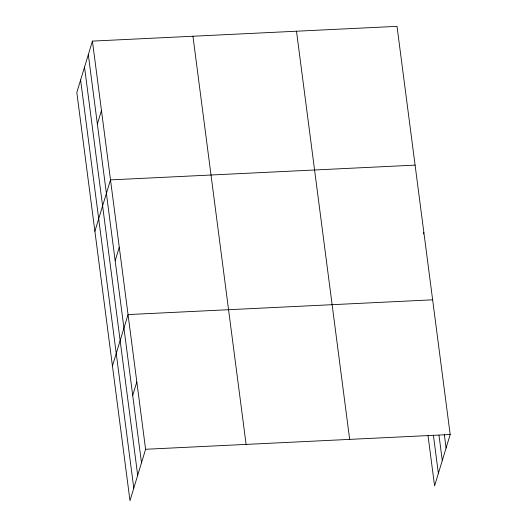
<?xml version="1.0" encoding="UTF-8"?>
<svg xmlns="http://www.w3.org/2000/svg" width="527" height="527" viewBox="0 0 527 527"><rect width="100%" height="100%" fill="white"/><g stroke="black" fill="none" stroke-linecap="round" stroke-linejoin="round"><path stroke-width="0.79" d="M92.423 41.106L76.817 92.489L129.985 500.65L145.597 449.274L92.423 41.106L397.015 26.35L450.183 434.511L434.577 485.894L428.023 435.585M97.357 124.01L101.467 110.499M94.893 231.261L110.505 179.885L415.092 165.122M115.169 260.746L119.28 247.229M112.442 365.955L128.048 314.579L432.641 299.817M132.718 395.441L136.822 381.923M423.412 233.975L423.866 232.473M145.597 449.274L450.183 434.511M444.281 434.235L446.079 448.029M439.004 435.368L442.285 460.519M433.405 435.262L438.372 473.398M296.497 31.218L349.671 439.386M192.941 36.238L246.109 444.399M88.319 54.624L141.493 462.785M84.524 67.12L137.692 475.282M80.611 79.992L133.786 488.154"/></g></svg>
